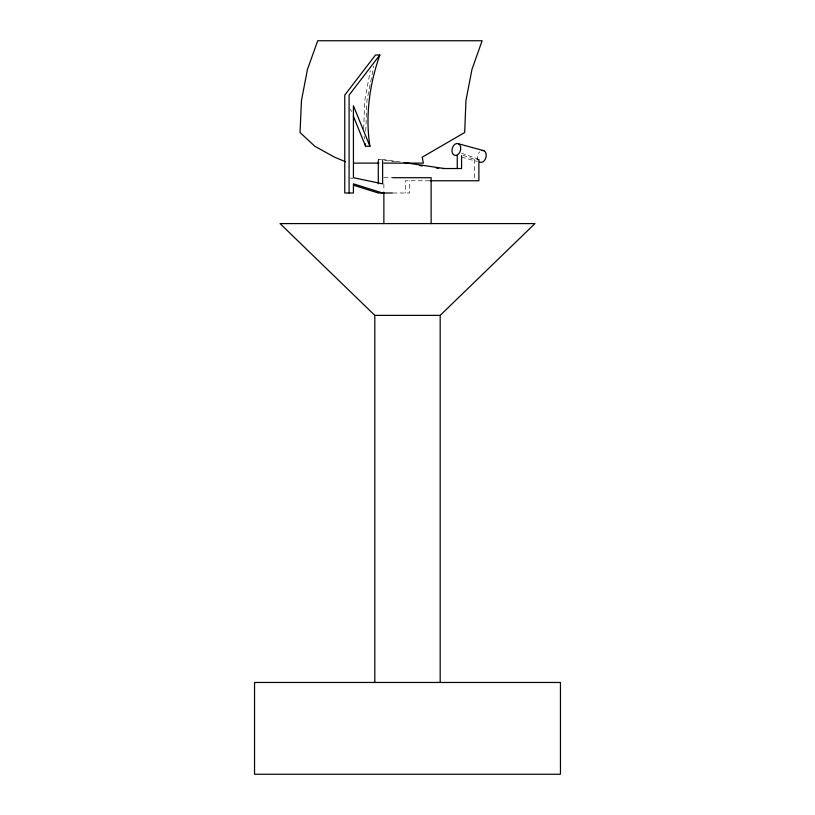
<?xml version="1.0" encoding="UTF-8"?>
<svg xmlns="http://www.w3.org/2000/svg" width="815" height="815" viewBox="0 0 815 815"><rect width="100%" height="100%" fill="white"/><g stroke="black" fill="none" stroke-linecap="round" stroke-linejoin="round"><path stroke-width="0.61" stroke-dasharray="4.08 3.06" d="M363.673 128.831L364.774 100.469L370.265 70.691M365.741 131.297L366.933 100.469L373.82 66.107M463.022 155.278L474.554 159.353L478.884 159.353M383.865 177.711L392.636 177.711M429.505 180.767L405.34 180.767L405.34 193.002M392.973 193.002L409.66 193.002L409.66 180.767M400.236 161.981L382.622 159.353L378.292 159.353L395.907 161.981M350.307 177.965L352.742 178.475M461.433 157.112L477.213 161.411M461.575 153.24L477.733 158.945M350.511 109.19L351.448 111.512M364.091 136.268L364.468 138.754M474.554 159.353L474.554 179.514M383.865 183.915L383.865 191.352M478.028 160.311A6.123 4.248 -74.8 0 1 479.658 151.845"/><path stroke-width="1.22" d="M382.622 193.002L353.425 183.833L353.425 193.002L344.765 193.002L344.765 95.111L375.511 54.992L379.841 54.992C369.603 83.914 365.13 115.801 369.918 146.231L365.599 146.231L353.333 116.138M379.841 54.992L349.095 95.111L349.095 193.002M440.182 315.374L534.946 223.595L280.054 223.595L374.819 315.374L440.182 315.374L440.182 682.471M353.883 163.112L378.873 163.112M383.896 163.112L423.372 163.112L422.201 157.193L464.672 132.529L465.966 100.469L471.956 69.448L482.134 40.75L317.728 40.75L307.449 69.448L301.469 100.469L300.032 132.529L314.794 146.231L334.578 157.193L345.58 161.747M442.423 168.532L461.575 168.532L461.575 155.594M392.636 177.711L431.135 177.711L431.135 223.595M430.238 180.767L478.884 180.767L478.884 159.353M392.361 193.002L378.292 193.002L353.771 185.3M404.016 162.542L444.277 168.532M419.817 165.537L422.333 165.914M436.178 167.971L438.694 168.348M458.57 143.797A6.123 4.248 -74.8 0 1 458.55 154.025A6.123 4.248 -74.8 0 1 451.958 150.561A6.123 4.248 -74.8 0 1 458.57 143.797L484.059 150.744M369.918 146.231L353.425 105.716L353.425 177.711L382.622 183.833L382.622 160.575M365.222 143.735L365.599 146.231M457.256 155.594L457.256 168.532M383.865 192.595L383.865 223.595M378.292 160.575L378.292 183.833M374.819 315.374L374.819 682.471M481.869 150.5A6.123 4.248 -74.8 0 1 486.097 156.867A6.123 4.248 -74.8 0 1 479.638 162.073M560.455 682.471L254.545 682.471L254.545 774.25L560.455 774.25L560.455 682.471"/></g></svg>
